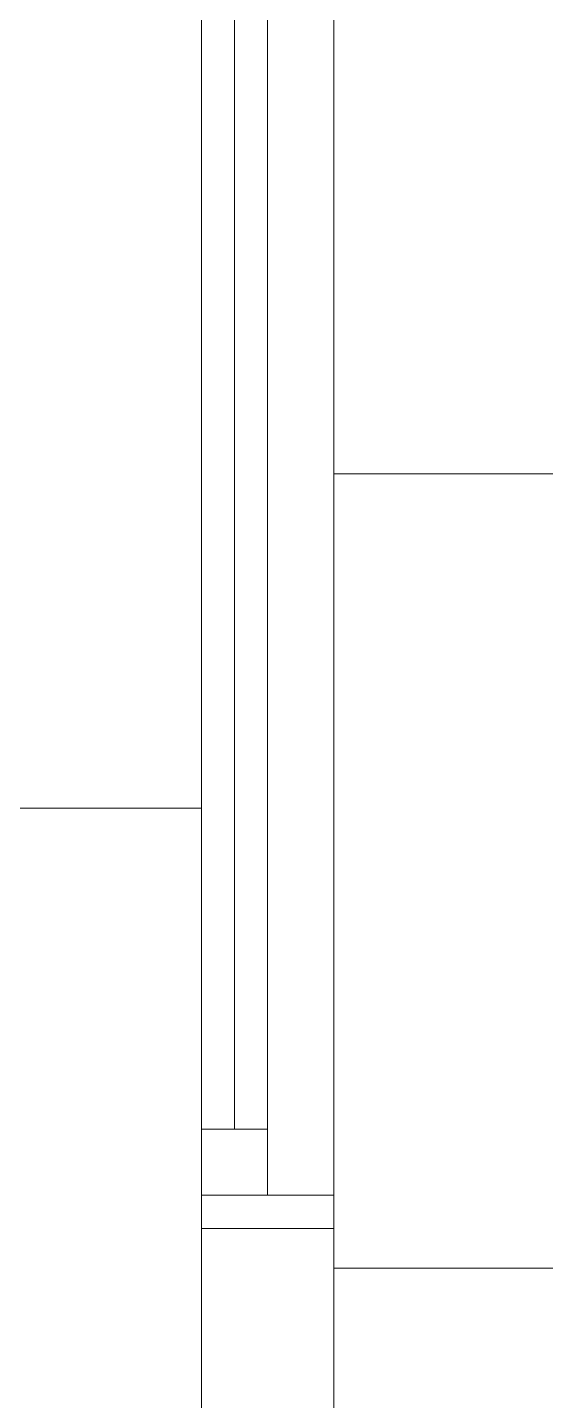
# Model space of a CAD drawing. Header units: inches. Extents: x -246178 to 57169, y -29325 to 19878.
# Drawn here: x 17566 to 17958, y -10047 to -9010 of the extents above; entities that cross this region are included whole.
import ezdxf

# ---------------------------------------------------------------- set-up
doc = ezdxf.new("R2010")
doc.units = ezdxf.units.IN
doc.header["$LTSCALE"] = 25
doc.header["$MEASUREMENT"] = 0
doc.linetypes.add('DASHDOT', pattern=[25.4, 12.7, -6.35, 0, -6.35])
doc.layers.get('0').update_dxf_attribs({"color": 8})
for name, color, linetype, lineweight in [('00-Ground Floor$0$Aluminum', 251, 'Continuous', 5), ('00-Ground Floor$0$Frame', 252, 'Continuous', 9), ('00-Ground Floor$0$Walls', 251, 'Continuous', 5), ('E-LITE-CLNG-CNDT', 6, 'DASHDOT', 35)]:
    doc.layers.add(name, color=color, linetype=linetype, lineweight=lineweight)

# ---------------------------------------------------------------- blocks, each defined once
blk = doc.blocks.new('00-Ground Floor$0$A$C37be4daf')
at = {"layer": '00-Ground Floor$0$Aluminum'}
for p, q in [((1416, 598.2), (216, 598.2)), ((241, 498.2), (241, 598.2)), ((291, 548.2), (291, 598.2)), ((291, 573.2), (1341, 573.2)), ((1391, 548.2), (241, 548.2)), ((1416, 498.2), (216, 498.2))]:
    blk.add_line(p, q, dxfattribs=at)
at = {"layer": '00-Ground Floor$0$Walls'}
blk.add_line((216, 498.2), (216, 598.2), dxfattribs=at)
blk = doc.blocks.new('00-Ground Floor$0$A$C5BC24B0F')
at = {"color": 254, "linetype": 'Continuous'}
for p, q in [((17797.7, -2747.4, 0), (17797.7, -12867.4, 0)), ((17797.7, -9347.4), (19597.7, -9347.4)), ((17797.7, -9947.4), (19597.7, -9947.4))]:
    blk.add_line(p, q, dxfattribs=at)
blk = doc.blocks.new('00-Ground Floor$0$A$C717732E4')
at = {"color": 254}
blk.add_line((17697.7, -7267.4, 0), (17697.7, -10267.4, 0), dxfattribs=at)
at = {"color": 254, "linetype": 'Continuous'}
blk.add_line((14197.9, -9600), (17697.7, -9600), dxfattribs=at)
blk = doc.blocks.new('00-Ground Floor$0$A$Ce9e1c4c3')
at = {"layer": '00-Ground Floor$0$Frame'}
for name in ['00-Ground Floor$0$A$C5BC24B0F', '00-Ground Floor$0$A$C717732E4']:
    blk.add_blockref(name, (-100000, 0), dxfattribs=at)
blk = doc.blocks.new('00-Ground Floor')
at = {"layer": '00-Ground Floor$0$Walls'}
for p, q in [((17797.7, -10467.4, 0), (17797.7, -8357.4, 0)), ((17697.7, -10267.4, 0), (17697.7, -8367.4, 0))]:
    blk.add_line(p, q, dxfattribs=at)
at = {"color": 254}
blk.add_blockref('00-Ground Floor$0$A$Ce9e1c4c3', (100000, 0), dxfattribs=at)
at = {"rotation": 90}
blk.add_blockref('00-Ground Floor$0$A$C37be4daf', (18296, -10133.4, 0), dxfattribs=at)

msp = doc.modelspace()

# ---------------------------------------------------------------- block references
at = {"layer": 'E-LITE-CLNG-CNDT'}
msp.add_blockref('00-Ground Floor', (0, 0), dxfattribs=at)

doc.saveas('drawing.dxf')
